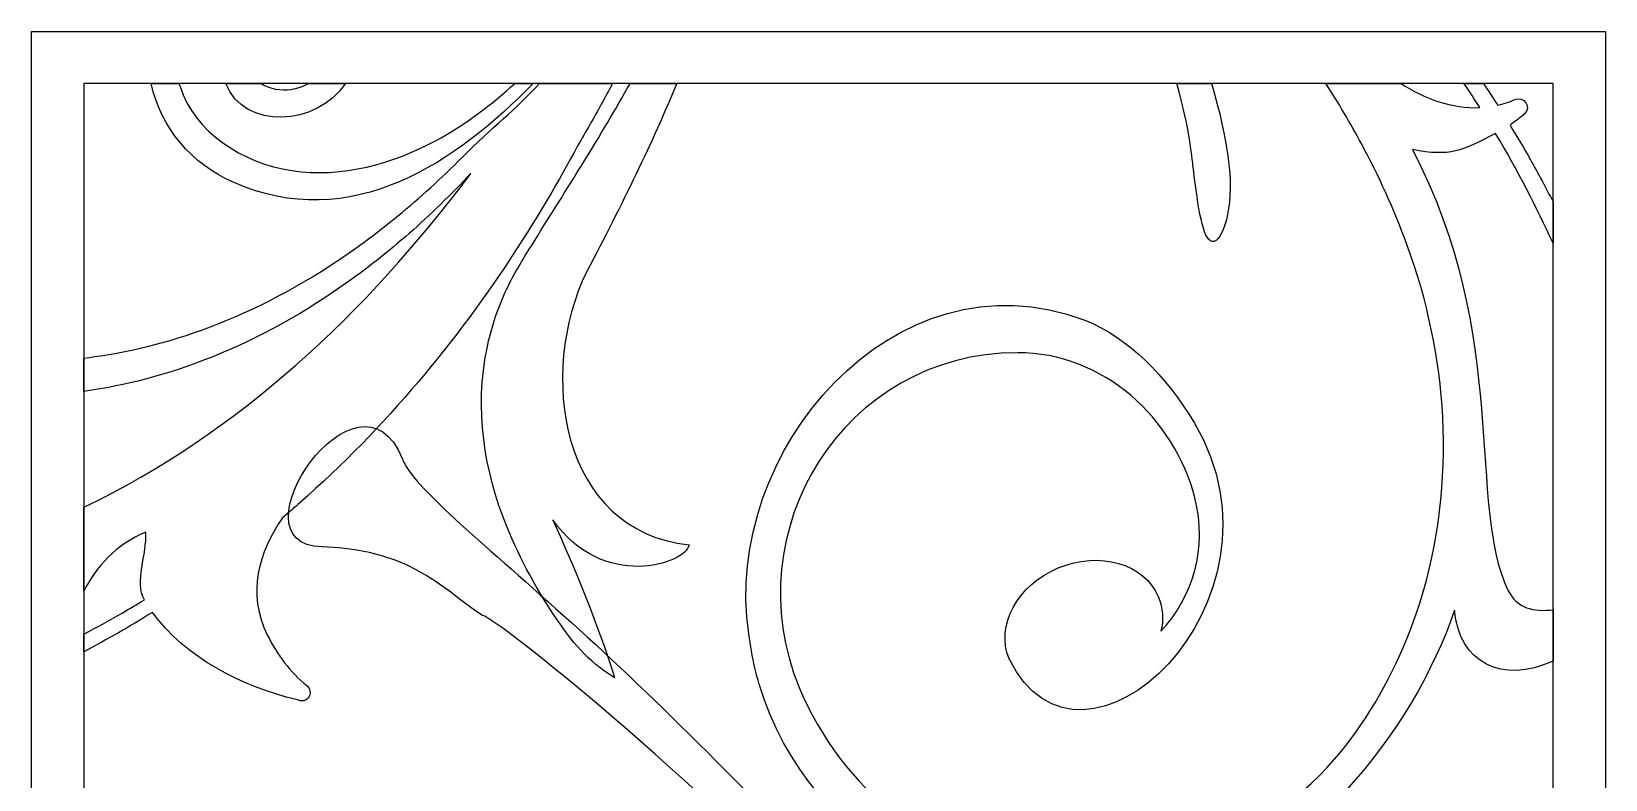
# Model space of a CAD drawing. Header units: centimetres. Extents: x -1.24 to 1.24, y -4.26 to 4.26.
# Drawn here: x -1.24 to 1.24, y 3.081 to 4.261 of the extents above; entities that cross this region are included whole.
import ezdxf

# ---------------------------------------------------------------- set-up
doc = ezdxf.new("R2010")
doc.units = ezdxf.units.CM
doc.header["$MEASUREMENT"] = 0
doc.layers.add('Layer 1', color=7, linetype='Continuous')

msp = doc.modelspace()

# ---------------------------------------------------------------- linework, layer by layer
at = {"layer": 'Layer 1', "color": 230}
for points, knots in [([(1.24017, 4.26053), (1.24017, 4.26053), (-1.24017, 4.26053), (-1.24017, 4.26053), (-1.24017, 4.26053), (-1.24017, 4.26053), (-1.24017, -4.26054), (-1.24017, -4.26054), (-1.24017, -4.26054), (-1.24017, -4.26054), (1.24017, -4.26054), (1.24017, -4.26054), (1.24017, -4.26054), (1.24017, -4.26054), (1.24017, 4.26053), (1.24017, 4.26053)], [0, 0, 0, 0, 0.2, 0.2, 0.2, 0.2, 0.4, 0.4, 0.4, 0.4, 0.6, 0.6, 0.6, 0.6, 1, 1, 1, 1]), ([(-0.43981, 4.1786), (-0.47552, 4.13917), (-0.51527, 4.10835), (-0.5616, 4.06184), (-0.5616, 4.06184), (-0.62607, 3.9969), (-0.69726, 3.93795), (-0.76997, 3.89096), (-0.76997, 3.89096), (-0.8426, 3.84356), (-0.91657, 3.80857), (-0.9835, 3.78552), (-0.9835, 3.78552), (-1.05267, 3.76159), (-1.11312, 3.7506), (-1.15749, 3.74546), (-1.15749, 3.74546), (-1.15749, 3.74546), (-1.15749, 3.6928), (-1.15749, 3.6928), (-1.15749, 3.6928), (-1.10959, 3.69946), (-1.04286, 3.7133), (-0.96734, 3.74248), (-0.96734, 3.74248), (-0.8979, 3.76916), (-0.82211, 3.80864), (-0.74885, 3.86022), (-0.74885, 3.86022), (-0.67775, 3.90995), (-0.60934, 3.97067), (-0.5477, 4.03672), (-0.5477, 4.03672), (-0.71251, 3.81664), (-0.91354, 3.62728), (-1.15749, 3.51037), (-1.15749, 3.51037), (-1.15749, 3.51037), (-1.15749, 3.378), (-1.15749, 3.378), (-1.15749, 3.378), (-1.13877, 3.41621), (-1.10692, 3.45151), (-1.06018, 3.47078), (-1.06018, 3.47078), (-1.05776, 3.43637), (-1.07811, 3.39183), (-1.06221, 3.36423), (-1.06221, 3.36423), (-1.07391, 3.35706), (-1.08574, 3.35011), (-1.09744, 3.34337), (-1.09744, 3.34337), (-1.11739, 3.3318), (-1.13744, 3.32076), (-1.15749, 3.31022), (-1.15749, 3.31022), (-1.15749, 3.31022), (-1.15749, 3.28229), (-1.15749, 3.28229), (-1.15749, 3.28229), (-1.12096, 3.30163), (-1.08485, 3.32233), (-1.04947, 3.34444), (-1.04947, 3.34444), (-0.99862, 3.27334), (-0.90876, 3.22736), (-0.82266, 3.20674), (-0.82266, 3.20674), (-0.82049, 3.20608), (-0.81827, 3.20563), (-0.816, 3.20509), (-0.816, 3.20509), (-0.80229, 3.2021), (-0.79583, 3.22092), (-0.80594, 3.22875), (-0.80594, 3.22875), (-0.83242, 3.24949), (-0.85326, 3.27822), (-0.86815, 3.30804), (-0.86815, 3.30804), (-0.90156, 3.37522), (-0.88227, 3.43871), (-0.84444, 3.49371), (-0.84444, 3.49371), (-0.83512, 3.50158), (-0.826, 3.50957), (-0.81685, 3.51757), (-0.81685, 3.51757), (-0.68209, 3.63612), (-0.56863, 3.77411), (-0.47899, 3.91221), (-0.47899, 3.91221), (-0.44211, 3.96871), (-0.40908, 4.02504), (-0.37959, 4.08021), (-0.37959, 4.08021), (-0.37309, 4.09124), (-0.36661, 4.10236), (-0.36024, 4.11358), (-0.36024, 4.11358), (-0.34816, 4.13488), (-0.33621, 4.15656), (-0.32447, 4.1786), (-0.32447, 4.1786), (-0.32447, 4.1786), (-0.43981, 4.1786), (-0.43981, 4.1786)], [0, 0, 0, 0, 0.0357143, 0.0357143, 0.0357143, 0.0357143, 0.0714286, 0.0714286, 0.0714286, 0.0714286, 0.1071429, 0.1071429, 0.1071429, 0.1071429, 0.1428571, 0.1428571, 0.1428571, 0.1428571, 0.1785714, 0.1785714, 0.1785714, 0.1785714, 0.2142857, 0.2142857, 0.2142857, 0.2142857, 0.25, 0.25, 0.25, 0.25, 0.2857143, 0.2857143, 0.2857143, 0.2857143, 0.3214286, 0.3214286, 0.3214286, 0.3214286, 0.3571429, 0.3571429, 0.3571429, 0.3571429, 0.3928571, 0.3928571, 0.3928571, 0.3928571, 0.4285714, 0.4285714, 0.4285714, 0.4285714, 0.4642857, 0.4642857, 0.4642857, 0.4642857, 0.5, 0.5, 0.5, 0.5, 0.5357143, 0.5357143, 0.5357143, 0.5357143, 0.5714286, 0.5714286, 0.5714286, 0.5714286, 0.6071429, 0.6071429, 0.6071429, 0.6071429, 0.6428571, 0.6428571, 0.6428571, 0.6428571, 0.6785714, 0.6785714, 0.6785714, 0.6785714, 0.7142857, 0.7142857, 0.7142857, 0.7142857, 0.75, 0.75, 0.75, 0.75, 0.7857143, 0.7857143, 0.7857143, 0.7857143, 0.8214286, 0.8214286, 0.8214286, 0.8214286, 0.8571429, 0.8571429, 0.8571429, 0.8571429, 0.8928571, 0.8928571, 0.8928571, 0.8928571, 0.9285714, 0.9285714, 0.9285714, 0.9285714, 1, 1, 1, 1]), ([(-0.47843, 4.1786), (-0.51372, 4.14619), (-0.55532, 4.11403), (-0.60376, 4.08802), (-0.60376, 4.08802), (-0.66957, 4.05247), (-0.75078, 4.02907), (-0.83006, 4.04109), (-0.83006, 4.04109), (-0.90779, 4.05238), (-0.98363, 4.10272), (-1.00606, 4.17362), (-1.00606, 4.17362), (-1.00659, 4.17527), (-1.00708, 4.17693), (-1.00755, 4.1786), (-1.00755, 4.1786), (-1.00755, 4.1786), (-1.05156, 4.1786), (-1.05156, 4.1786), (-1.05156, 4.1786), (-1.03697, 4.10822), (-0.98582, 4.05028), (-0.92339, 4.02329), (-0.92339, 4.02329), (-0.73611, 3.9389), (-0.56801, 4.05656), (-0.44956, 4.1786), (-0.44956, 4.1786), (-0.44956, 4.1786), (-0.47843, 4.1786), (-0.47843, 4.1786)], [0, 0, 0, 0, 0.1111111, 0.1111111, 0.1111111, 0.1111111, 0.2222222, 0.2222222, 0.2222222, 0.2222222, 0.3333333, 0.3333333, 0.3333333, 0.3333333, 0.4444444, 0.4444444, 0.4444444, 0.4444444, 0.5555556, 0.5555556, 0.5555556, 0.5555556, 0.6666667, 0.6666667, 0.6666667, 0.6666667, 0.7777778, 0.7777778, 0.7777778, 0.7777778, 1, 1, 1, 1]), ([(-0.80377, 4.1786), (-0.8119, 4.17397), (-0.82115, 4.1706), (-0.83117, 4.1692), (-0.83117, 4.1692), (-0.84693, 4.16684), (-0.86486, 4.16954), (-0.87843, 4.1786), (-0.87843, 4.1786), (-0.87843, 4.1786), (-0.934, 4.1786), (-0.934, 4.1786), (-0.934, 4.1786), (-0.9052, 4.10434), (-0.79085, 4.11025), (-0.74541, 4.1786), (-0.74541, 4.1786), (-0.74541, 4.1786), (-0.80377, 4.1786), (-0.80377, 4.1786)], [0, 0, 0, 0, 0.1666667, 0.1666667, 0.1666667, 0.1666667, 0.3333333, 0.3333333, 0.3333333, 0.3333333, 0.5, 0.5, 0.5, 0.5, 0.6666667, 0.6666667, 0.6666667, 0.6666667, 1, 1, 1, 1]), ([(-0.29701, 4.1786), (-0.32003, 4.13699), (-0.34455, 4.09591), (-0.36986, 4.05498), (-0.36986, 4.05498), (-0.39693, 4.01108), (-0.42472, 3.9672), (-0.45238, 3.92268), (-0.45238, 3.92268), (-0.46544, 3.90159), (-0.48173, 3.8759), (-0.49401, 3.84813), (-0.49401, 3.84813), (-0.50646, 3.82063), (-0.5162, 3.79157), (-0.52228, 3.76117), (-0.52228, 3.76117), (-0.54225, 3.66654), (-0.52668, 3.56619), (-0.49115, 3.47961), (-0.49115, 3.47961), (-0.46947, 3.42697), (-0.4432, 3.37843), (-0.41162, 3.3325), (-0.41162, 3.3325), (-0.38874, 3.29922), (-0.36596, 3.26845), (-0.32125, 3.24137), (-0.32125, 3.24137), (-0.34761, 3.32453), (-0.38201, 3.40972), (-0.41887, 3.49053), (-0.41887, 3.49053), (-0.33979, 3.37762), (-0.20909, 3.42036), (-0.20393, 3.45095), (-0.20393, 3.45095), (-0.40674, 3.47217), (-0.44359, 3.72216), (-0.36516, 3.88174), (-0.36516, 3.88174), (-0.30839, 3.98959), (-0.26187, 4.08562), (-0.22323, 4.1786), (-0.22323, 4.1786), (-0.22323, 4.1786), (-0.29701, 4.1786), (-0.29701, 4.1786)], [0, 0, 0, 0, 0.0769231, 0.0769231, 0.0769231, 0.0769231, 0.1538462, 0.1538462, 0.1538462, 0.1538462, 0.2307692, 0.2307692, 0.2307692, 0.2307692, 0.3076923, 0.3076923, 0.3076923, 0.3076923, 0.3846154, 0.3846154, 0.3846154, 0.3846154, 0.4615385, 0.4615385, 0.4615385, 0.4615385, 0.5384615, 0.5384615, 0.5384615, 0.5384615, 0.6153846, 0.6153846, 0.6153846, 0.6153846, 0.6923077, 0.6923077, 0.6923077, 0.6923077, 0.7692308, 0.7692308, 0.7692308, 0.7692308, 0.8461538, 0.8461538, 0.8461538, 0.8461538, 1, 1, 1, 1]), ([(0.79943, 4.1786), (0.81935, 4.14781), (0.83807, 4.11614), (0.85547, 4.08358), (0.85547, 4.08358), (0.88284, 4.03292), (0.90681, 3.97983), (0.92723, 3.92461), (0.92723, 3.92461), (0.95947, 3.83725), (0.97877, 3.74478), (0.98357, 3.65214), (0.98357, 3.65214), (0.98869, 3.55303), (0.97737, 3.4535), (0.94749, 3.35905), (0.94749, 3.35905), (0.94695, 3.35801), (0.94656, 3.35666), (0.94639, 3.35559), (0.94639, 3.35559), (0.92347, 3.28449), (0.8902, 3.21644), (0.84557, 3.15379), (0.84557, 3.15379), (0.73579, 2.99978), (0.54809, 2.91493), (0.35922, 2.93035), (0.35922, 2.93035), (0.18311, 2.94481), (0.03505, 3.06789), (-0.0304, 3.22612), (-0.0304, 3.22612), (-0.13229, 3.47222), (0.03949, 3.75339), (0.31337, 3.75392), (0.31337, 3.75392), (0.44905, 3.75392), (0.56064, 3.6508), (0.59296, 3.52527), (0.59296, 3.52527), (0.61362, 3.44512), (0.58988, 3.36893), (0.53962, 3.31466), (0.53962, 3.31466), (0.54404, 3.33287), (0.54297, 3.35183), (0.53538, 3.36941), (0.53538, 3.36941), (0.51339, 3.42141), (0.44284, 3.4417), (0.37786, 3.41442), (0.37786, 3.41442), (0.31309, 3.38755), (0.27845, 3.32328), (0.30051, 3.27109), (0.30051, 3.27109), (0.41377, 3.03737), (0.7593, 3.36041), (0.59234, 3.64284), (0.59234, 3.64284), (0.54915, 3.71591), (0.48706, 3.77939), (0.41945, 3.80505), (0.41945, 3.80505), (0.11751, 3.91938), (-0.15377, 3.59324), (-0.10963, 3.31069), (-0.10963, 3.31069), (-0.10543, 3.27401), (-0.09713, 3.23902), (-0.08527, 3.20601), (-0.08527, 3.20601), (0.00407, 2.95729), (0.29474, 2.8046), (0.55663, 2.88599), (0.55663, 2.88599), (0.76311, 2.93988), (0.93713, 3.15592), (1.00236, 3.34781), (1.00236, 3.34781), (1.00937, 3.26448), (1.07756, 3.23101), (1.15749, 3.26757), (1.15749, 3.26757), (1.15749, 3.26757), (1.15749, 3.34862), (1.15749, 3.34862), (1.15749, 3.34862), (1.12692, 3.34457), (1.10061, 3.35112), (1.08698, 3.3786), (1.08698, 3.3786), (1.02113, 3.51135), (1.0903, 3.77975), (0.93593, 4.07416), (0.93593, 4.07416), (0.99628, 4.06255), (1.01312, 4.0721), (1.06697, 4.09965), (1.06697, 4.09965), (1.10182, 4.04112), (1.13181, 3.98285), (1.15749, 3.92658), (1.15749, 3.92658), (1.15749, 3.92658), (1.15749, 3.9917), (1.15749, 3.9917), (1.15749, 3.9917), (1.1462, 4.01383), (1.13437, 4.03591), (1.12198, 4.05789), (1.12198, 4.05789), (1.11162, 4.07636), (1.10082, 4.09476), (1.08966, 4.11295), (1.08966, 4.11295), (1.09655, 4.11762), (1.10333, 4.12268), (1.10975, 4.12811), (1.10975, 4.12811), (1.11061, 4.12895), (1.11156, 4.12973), (1.11256, 4.13061), (1.11256, 4.13061), (1.12446, 4.14116), (1.11107, 4.15914), (1.09714, 4.15306), (1.09714, 4.15306), (1.08816, 4.14916), (1.07925, 4.14627), (1.07031, 4.14417), (1.07031, 4.14417), (1.06291, 4.1557), (1.05536, 4.16718), (1.04766, 4.1786), (1.04766, 4.1786), (1.04766, 4.1786), (1.01712, 4.1786), (1.01712, 4.1786), (1.01712, 4.1786), (1.02568, 4.16588), (1.03401, 4.15313), (1.04212, 4.14037), (1.04212, 4.14037), (0.99844, 4.13845), (0.95528, 4.15442), (0.91756, 4.1786), (0.91756, 4.1786), (0.91756, 4.1786), (0.79943, 4.1786), (0.79943, 4.1786)], [0, 0, 0, 0, 0.025641, 0.025641, 0.025641, 0.025641, 0.0512821, 0.0512821, 0.0512821, 0.0512821, 0.0769231, 0.0769231, 0.0769231, 0.0769231, 0.1025641, 0.1025641, 0.1025641, 0.1025641, 0.1282051, 0.1282051, 0.1282051, 0.1282051, 0.1538462, 0.1538462, 0.1538462, 0.1538462, 0.1794872, 0.1794872, 0.1794872, 0.1794872, 0.2051282, 0.2051282, 0.2051282, 0.2051282, 0.2307692, 0.2307692, 0.2307692, 0.2307692, 0.2564103, 0.2564103, 0.2564103, 0.2564103, 0.2820513, 0.2820513, 0.2820513, 0.2820513, 0.3076923, 0.3076923, 0.3076923, 0.3076923, 0.3333333, 0.3333333, 0.3333333, 0.3333333, 0.3589744, 0.3589744, 0.3589744, 0.3589744, 0.3846154, 0.3846154, 0.3846154, 0.3846154, 0.4102564, 0.4102564, 0.4102564, 0.4102564, 0.4358974, 0.4358974, 0.4358974, 0.4358974, 0.4615385, 0.4615385, 0.4615385, 0.4615385, 0.4871795, 0.4871795, 0.4871795, 0.4871795, 0.5128205, 0.5128205, 0.5128205, 0.5128205, 0.5384615, 0.5384615, 0.5384615, 0.5384615, 0.5641026, 0.5641026, 0.5641026, 0.5641026, 0.5897436, 0.5897436, 0.5897436, 0.5897436, 0.6153846, 0.6153846, 0.6153846, 0.6153846, 0.6410256, 0.6410256, 0.6410256, 0.6410256, 0.6666667, 0.6666667, 0.6666667, 0.6666667, 0.6923077, 0.6923077, 0.6923077, 0.6923077, 0.7179487, 0.7179487, 0.7179487, 0.7179487, 0.7435897, 0.7435897, 0.7435897, 0.7435897, 0.7692308, 0.7692308, 0.7692308, 0.7692308, 0.7948718, 0.7948718, 0.7948718, 0.7948718, 0.8205128, 0.8205128, 0.8205128, 0.8205128, 0.8461538, 0.8461538, 0.8461538, 0.8461538, 0.8717949, 0.8717949, 0.8717949, 0.8717949, 0.8974359, 0.8974359, 0.8974359, 0.8974359, 0.9230769, 0.9230769, 0.9230769, 0.9230769, 0.9487179, 0.9487179, 0.9487179, 0.9487179, 1, 1, 1, 1]), ([(0.56452, 4.1786), (0.58574, 4.10512), (0.58934, 4.0539), (0.59081, 4.04383), (0.59081, 4.04383), (0.59829, 3.98186), (0.60542, 3.93179), (0.62038, 3.92923), (0.62038, 3.92923), (0.63625, 3.92653), (0.65512, 3.98233), (0.64684, 4.05005), (0.64684, 4.05005), (0.64545, 4.06032), (0.6403, 4.10914), (0.61911, 4.1786), (0.61911, 4.1786), (0.61911, 4.1786), (0.56452, 4.1786), (0.56452, 4.1786)], [0, 0, 0, 0, 0.1666667, 0.1666667, 0.1666667, 0.1666667, 0.3333333, 0.3333333, 0.3333333, 0.3333333, 0.5, 0.5, 0.5, 0.5, 0.6666667, 0.6666667, 0.6666667, 0.6666667, 1, 1, 1, 1]), ([(0.54678, 2.23571), (0.54503, 2.23431), (0.48898, 2.32576), (0.40513, 2.45523), (0.40513, 2.45523), (0.30907, 2.57897), (0.17967, 2.74544), (0.03684, 2.90848), (0.03684, 2.90848), (-0.1132, 3.06234), (-0.26917, 3.22196), (-0.40191, 3.33948), (-0.40191, 3.33948), (-0.53465, 3.45922), (-0.63948, 3.54293), (-0.65548, 3.58619), (-0.65548, 3.58619), (-0.72341, 3.75572), (-0.93208, 3.45072), (-0.78235, 3.44768), (-0.78235, 3.44768), (-0.63244, 3.44436), (-0.57834, 3.36664), (-0.52927, 3.33969), (-0.52927, 3.33969), (-0.50201, 3.33044), (-0.2, 3.09137), (0.05577, 2.81635), (0.05577, 2.81635), (0.18519, 2.67657), (0.30072, 2.53041), (0.39099, 2.42331), (0.39099, 2.42331), (0.46966, 2.31136), (0.53196, 2.22865), (0.54678, 2.23571)], [0, 0, 0, 0, 0.1, 0.1, 0.1, 0.1, 0.2, 0.2, 0.2, 0.2, 0.3, 0.3, 0.3, 0.3, 0.4, 0.4, 0.4, 0.4, 0.5, 0.5, 0.5, 0.5, 0.6, 0.6, 0.6, 0.6, 0.7, 0.7, 0.7, 0.7, 0.8, 0.8, 0.8, 0.8, 1, 1, 1, 1])]:
    msp.add_open_spline(points, degree=3, knots=knots, dxfattribs=at)
at = {"layer": 'Layer 1', "color": 7}
msp.add_open_spline([(1.15749, -4.1786), (1.15749, -4.1786), (-1.15749, -4.1786), (-1.15749, -4.1786), (-1.15749, -4.1786), (-1.15749, -4.1786), (-1.15749, 4.1786), (-1.15749, 4.1786), (-1.15749, 4.1786), (-1.15749, 4.1786), (1.15749, 4.1786), (1.15749, 4.1786), (1.15749, 4.1786), (1.15749, 4.1786), (1.15749, -4.1786), (1.15749, -4.1786)], degree=3, knots=[0, 0, 0, 0, 0.2, 0.2, 0.2, 0.2, 0.4, 0.4, 0.4, 0.4, 0.6, 0.6, 0.6, 0.6, 1, 1, 1, 1], dxfattribs=at)

doc.saveas('drawing.dxf')
